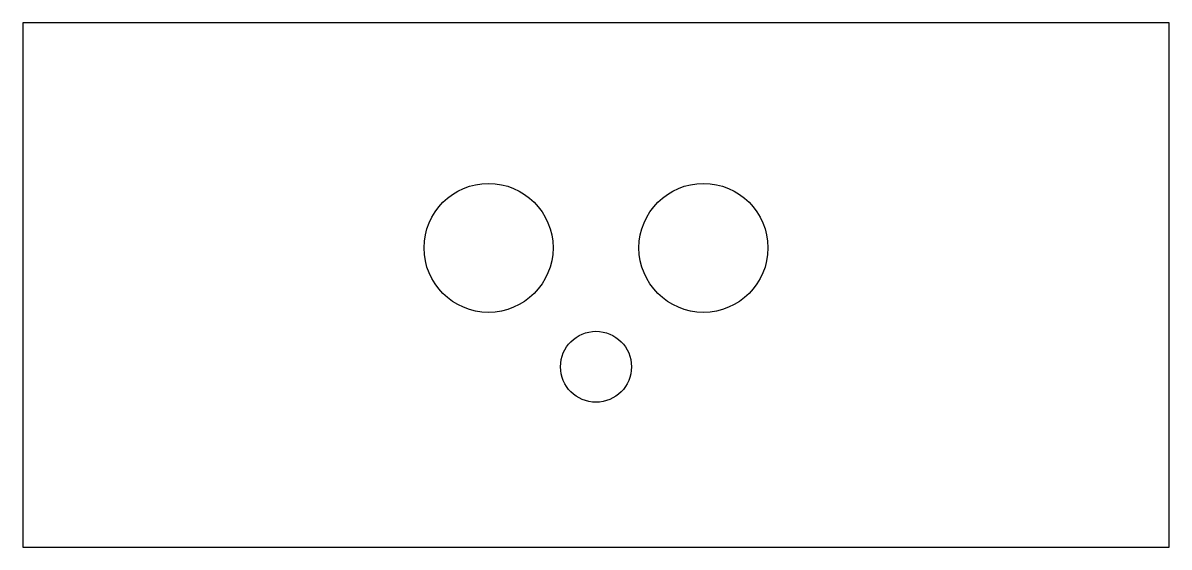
# Model space of a CAD drawing. Header units: millimetres. Extents: x -80 to 80, y 0 to 73.
import ezdxf

# ---------------------------------------------------------------- set-up
doc = ezdxf.new("R2010")
doc.units = ezdxf.units.MM
doc.layers.get('0').update_dxf_attribs({"linetype": 'CONTINUOUS'})

msp = doc.modelspace()

# ---------------------------------------------------------------- linework, layer by layer
msp.add_lwpolyline([(-80, -0.17), (80, -0.17), (80, 73), (-80, 73)], close=True)
for centre, radius in [((-15, 41.6), 9), ((15, 41.6), 9), ((0, 25), 4.95)]:
    msp.add_circle(centre, radius)

doc.saveas('drawing.dxf')
